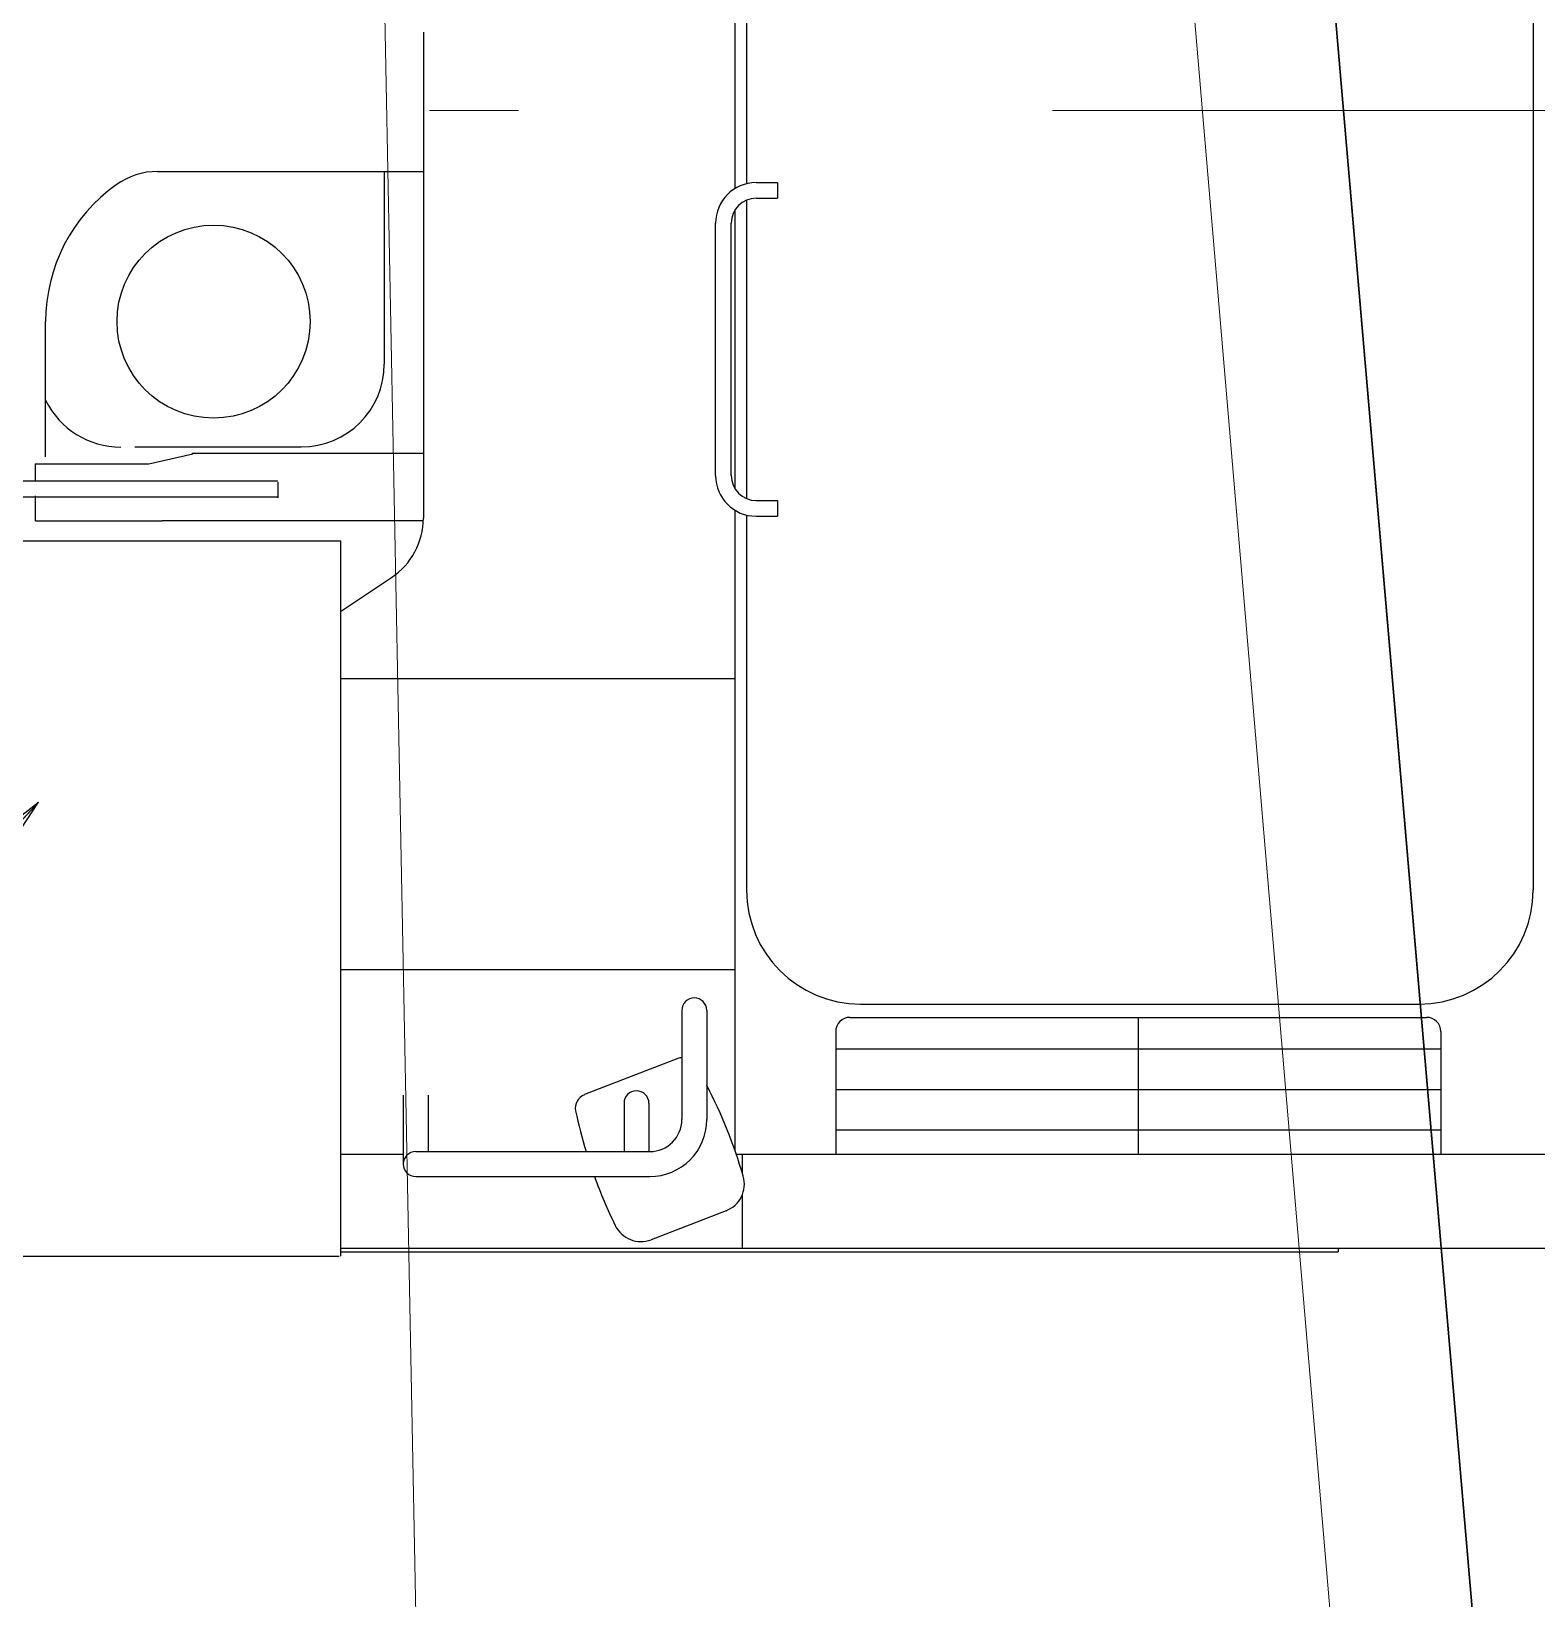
# Model space of a CAD drawing. Header units: millimetres. Extents: x -2078669 to -1085629, y -5987148 to 310365.
# Drawn here: x -1714634 to -1712520, y -1847043 to -1844842 of the extents above; entities that cross this region are included whole.
import ezdxf

# ---------------------------------------------------------------- set-up
doc = ezdxf.new("R2010")
doc.units = ezdxf.units.MM
doc.header["$LTSCALE"] = 500
doc.linetypes.add('SXF_一点短鎖線', pattern=[9.25, 6, -1.5, 0.25, -1.5])
for name, color, linetype, lineweight in [('D-BGD', 7, 'Continuous', 13), ('D-BMK', 2, 'SXF_一点短鎖線', 13), ('D-BYP-STR8', 5, 'Continuous', 25), ('D-BYP-STRB', 5, 'Continuous', 25), ('D-BYP-STRC', 1, 'Continuous', 13)]:
    doc.layers.add(name, color=color, linetype=linetype, lineweight=lineweight)
doc.styles.add('MS ゴシック', font='MS Gothic.ttf')
doc.dimstyles.new('DIM-500-F', dxfattribs={"dimscale": 500, "dimtxt": 3.5, "dimasz": 2.5, "dimexe": 0, "dimexo": 2, "dimgap": 0.8, "dimtad": 1, "dimdec": 0, "dimzin": 0, "dimdsep": 46, "dimtxsty": 'MS ゴシック', "dimblk": 'OPEN', "dimcen": 0.1, "dimclrd": 256, "dimclre": 256, "dimclrt": 256, "dimaunit": 1, "dimadec": 4, "dimazin": 0, "dimtfac": 1, "dimtdec": 0, "dimtmove": 2, "dimatfit": 3, "dimldrblk": 'OPEN', "dimfxl": 1, "dimtolj": 1, "dimtzin": 0, "dimlwd": -1, "dimlwe": -1, "dimarcsym": 2})

# ---------------------------------------------------------------- blocks, each defined once
blk = doc.blocks.new('河川平面')
at = {"layer": 'D-BGD', "linetype": 'Continuous', "flags": 128}
for points in [[(1582140.2, -2719008.2), (1585199.1, -2721556.7), (1587710.2, -2724582.6), (1590099.5, -2728093.3), (1590110.1, -2728110.9), (1591961.9, -2731342.6), (1592824.1, -2733665.3), (1593520.4, -2735997.6), (1593986.5, -2737929.9), (1594098.2, -2739005.6), (1594388.7, -2742023.9), (1594482.3, -2742988.9), (1595400.8, -2755250.7), (1596341.1, -2765209.1), (1596556.5, -2767553.3), (1597440.9, -2777157.6), (1598308.3, -2787353.1), (1598377.1, -2788050.1), (1598643.2, -2790763.7), (1599232.9, -2797876.7), (1599792.9, -2803333.7)], [(1598643.2, -2790763.7), (1598377.1, -2788050.1), (1598308.3, -2787353.1), (1597440.9, -2777157.6), (1596556.5, -2767553.3), (1596341.1, -2765209.1), (1595400.8, -2755250.7), (1594482.3, -2742988.9), (1594388.7, -2742023.9), (1594098.2, -2739005.6)]]:
    blk.add_lwpolyline(points, dxfattribs=at)
at = {"layer": 'D-BGD', "linetype": 'Continuous', "elevation": 366000, "flags": 128}
blk.add_lwpolyline([(1601204.9, -2738696.1), (1600819.2, -2752402.1), (1600282, -2762864.1), (1599943, -2767240.3), (1596556.5, -2767553.3), (1596737.3, -2778596.3), (1597032.7, -2793886.5), (1596800.5, -2798267.6), (1596697.9, -2801297.5), (1596604.8, -2804750.4), (1596598.6, -2811007.7), (1596447.1, -2814317.4), (1596478.4, -2820692.1), (1596951.6, -2823497), (1597517.8, -2825046.2), (1598028.3, -2825906), (1598453.1, -2827121.4), (1601190.5, -2828348.9), (1601197.9, -2836316.4)], dxfattribs=at)
at = {"layer": 'D-BGD', "linetype": 'Continuous', "extrusion": (0.995578, 0.086824, 0.035859), "elevation": 1362595.2}
blk.add_lwpolyline([(-2929395.8, 318894.4), (-2912662.9, 318294.1), (-2896354.4, 317783.7)], dxfattribs=at)
at = {"layer": 'D-BGD', "linetype": 'Continuous'}
blk.add_polyline3d([(1585913.8, -2722964, 364040), (1587846.7, -2725240, 364500), (1589298, -2727170, 364240), (1590897.1, -2729946.3, 364190), (1592005.8, -2732452.1, 364680), (1593055.8, -2735120.3, 364910), (1593563.2, -2737026.8, 364940), (1596851.6, -2768087.4, 366440), (1598250.3, -2784335.8, 366950), (1599682.6, -2801007.3, 367550), (1600652.3, -2813768, 368170)], dxfattribs=at)
blk = doc.blocks.new('_Open')
at = {"color": 0, "linetype": 'ByBlock', "lineweight": -2}
for p, q in [((-1, 0.1667), (0, 0)), ((-1, -0.1667), (0, 0)), ((0, 0), (-1, 0))]:
    blk.add_line(p, q, dxfattribs=at)
blk = doc.blocks.new('A$C45d7a2f6')
at = {"layer": 'D-BYP-STRB', "linetype": 'Continuous'}
for p, q in [((7895.5, 2697.6), (7895.5, 1795.7)), ((9000.2, 2697.6), (9000.2, 803.6)), ((7878.9, 2178.9), (7878.9, 1788.7)), ((7441.6, 2008.8), (7441.6, 1326)), ((7068.4, 1813), (7441.6, 1813)), ((7386.6, 1813), (7386.6, 1542.5)), ((7908.9, 1797.3), (7938.9, 1797.3)), ((7938.9, 1797.3), (7938.9, 1775.3)), ((7895.5, 1772.6), (7895.5, 1353.5)), ((7908.9, 1775.3), (7938.9, 1775.3)), ((7851.9, 1385.8), (7851.9, 1740.3)), ((7873.9, 1385.8), (7873.9, 1740.3)), ((7878.9, 1758.3), (7878.9, 1367.8)), ((6911.1, 1412.4), (6911.1, 1602.1)), ((7036.5, 1426), (7270.1, 1426)), ((7056.1, 1402.5), (7118, 1416.6)), ((7441.6, 1417.1), (7116.4, 1417.1)), ((6896.4, 1402.5), (7056.1, 1402.5)), ((6896.7, 1378.3), (6896.7, 1402.5)), ((6034.4, 1378.3), (7237.3, 1378.3)), ((7237.5, 1354.5), (7237.5, 1376.6)), ((6017.5, 1356.2), (7237.5, 1356.2)), ((6896.7, 1322.1), (6896.7, 1357.5)), ((7908.9, 1350.8), (7938.9, 1350.8)), ((7938.9, 1350.8), (7938.9, 1328.8)), ((6896.7, 1322.1), (7075, 1322.1)), ((7441.6, 1322.1), (7075, 1322.1)), ((7878.9, 1337.4), (7878.9, 438.8)), ((7895.5, 1330.4), (7895.5, 803.6)), ((7908.9, 1328.8), (7938.9, 1328.8)), ((5533.9, 1294), (7325, 1294)), ((7325, 1294), (7325, 289.6)), ((7325, 1195.1), (7396.8, 1242.7)), ((7325, 1100.7), (7878.9, 1100.7)), ((7325, 692.2), (7878.9, 692.2)), ((8055.5, 643.6), (8840.2, 643.6)), ((7804.6, 634.7), (7804.6, 481.3)), ((7839.6, 634.7), (7839.6, 481.3)), ((8040.7, 624.9), (8850.5, 624.9)), ((8445.6, 624.9), (8445.6, 432.8)), ((8020.7, 604.9), (8020.7, 432.8)), ((8870.5, 604.9), (8870.5, 432.8)), ((8020.7, 580.7), (8870.5, 580.7)), ((7799.2, 567.1), (7667.8, 516.3)), ((7413.4, 515.6), (7413.4, 418.8)), ((7448.4, 515.6), (7448.4, 436.3)), ((8020.7, 523.7), (8870.5, 523.7)), ((7723.4, 504.2), (7723.4, 436.3)), ((7758.4, 504.2), (7758.4, 436.3)), ((8020.7, 466.7), (8870.5, 466.7)), ((7325, 432.8), (7413.4, 432.8)), ((7430.9, 436.3), (7759.6, 436.3)), ((7881, 432.8), (9019.5, 432.8)), ((7889.5, 432.8), (7889.5, 406.1)), ((7430.9, 401.3), (7759.6, 401.3)), ((7889.5, 375.8), (7889.5, 300.2)), ((7866.8, 353.3), (7761.5, 312.6)), ((5518, 289.6), (7323.4, 289.6)), ((9055.7, 300.2), (7325, 300.2)), ((7325, 295.7), (8726.5, 295.7)), ((8726.5, 300.2), (8726.5, 295.7))]:
    blk.add_line(p, q, dxfattribs=at)
blk.add_circle((7147, 1602.1), 135.6, dxfattribs=at)
for centre, radius, start, end in [((7068.4, 1712.6), 100.4, 90, 125.4309), ((7147, 1602.1), 235.9, 125.4309, 180), ((7908.9, 1740.3), 57, 90, 180), ((7908.9, 1740.3), 35, 90, 180), ((7270.1, 1542.5), 116.5, 270, 0), ((7016.5, 1543.4), 117.5, 206.177, 270.0031), ((7908.9, 1385.8), 57, 180, 270), ((7908.9, 1385.8), 35, 180, 270), ((7341.6, 1326), 100, 303.536, 0), ((8055.5, 803.6), 160, 180, 270), ((8840.2, 803.6), 160, 270, 0), ((7822.1, 634.7), 17.5, 0, 180), ((8040.7, 604.9), 20, 90, 180), ((8850.5, 604.9), 20, 0, 90), ((7806.4, 548.4), 20, 95.3009, 111.1121), ((7213.9, 204.6), 705, 16.2417, 27.4456), ((7675, 497.6), 20, 111.1392, 192.1297), ((7740.9, 504.2), 17.5, 0, 180), ((8344.7, 641.6), 705, 192.1297, 196.9249), ((7759.6, 481.3), 45, 270, 0), ((7759.6, 481.3), 80, 270, 0), ((7430.9, 418.8), 17.5, 90, 270), ((8344.7, 641.6), 705, 199.9233, 206.0095), ((7852.4, 390.6), 40, 291.1256, 16.2417), ((7747.1, 349.9), 40, 206.0095, 291.1256)]:
    blk.add_arc(centre, radius, start, end, dxfattribs=at)

msp = doc.modelspace()

# ---------------------------------------------------------------- linework, layer by layer
at = {"layer": 'D-BMK', "linetype": 'SXF_一点短鎖線'}
msp.add_line((-1622324.6, -1844952.7), (-1736237.2, -1844952.7), dxfattribs=at)

# ---------------------------------------------------------------- block references
at = {"layer": 'D-BGD'}
msp.add_blockref('河川平面', (-3310965.8, 938500.2), dxfattribs=at)
at = {"layer": 'D-BYP-STR8'}
msp.add_blockref('A$C45d7a2f6', (-1721524.8, -1846851.5), dxfattribs=at)

# ---------------------------------------------------------------- leaders
msp.add_leader([(-1714623.5, -1845924.4), (-1728516.6, -1860866.5)], dimstyle='DIM-500-F', dxfattribs=at)
at = {"layer": 'D-BYP-STRC'}
msp.add_leader([(-1711409, -1846373.3), (-1725054.3, -1867790.5)], dimstyle='DIM-500-F', dxfattribs=at)

doc.saveas('drawing.dxf')
